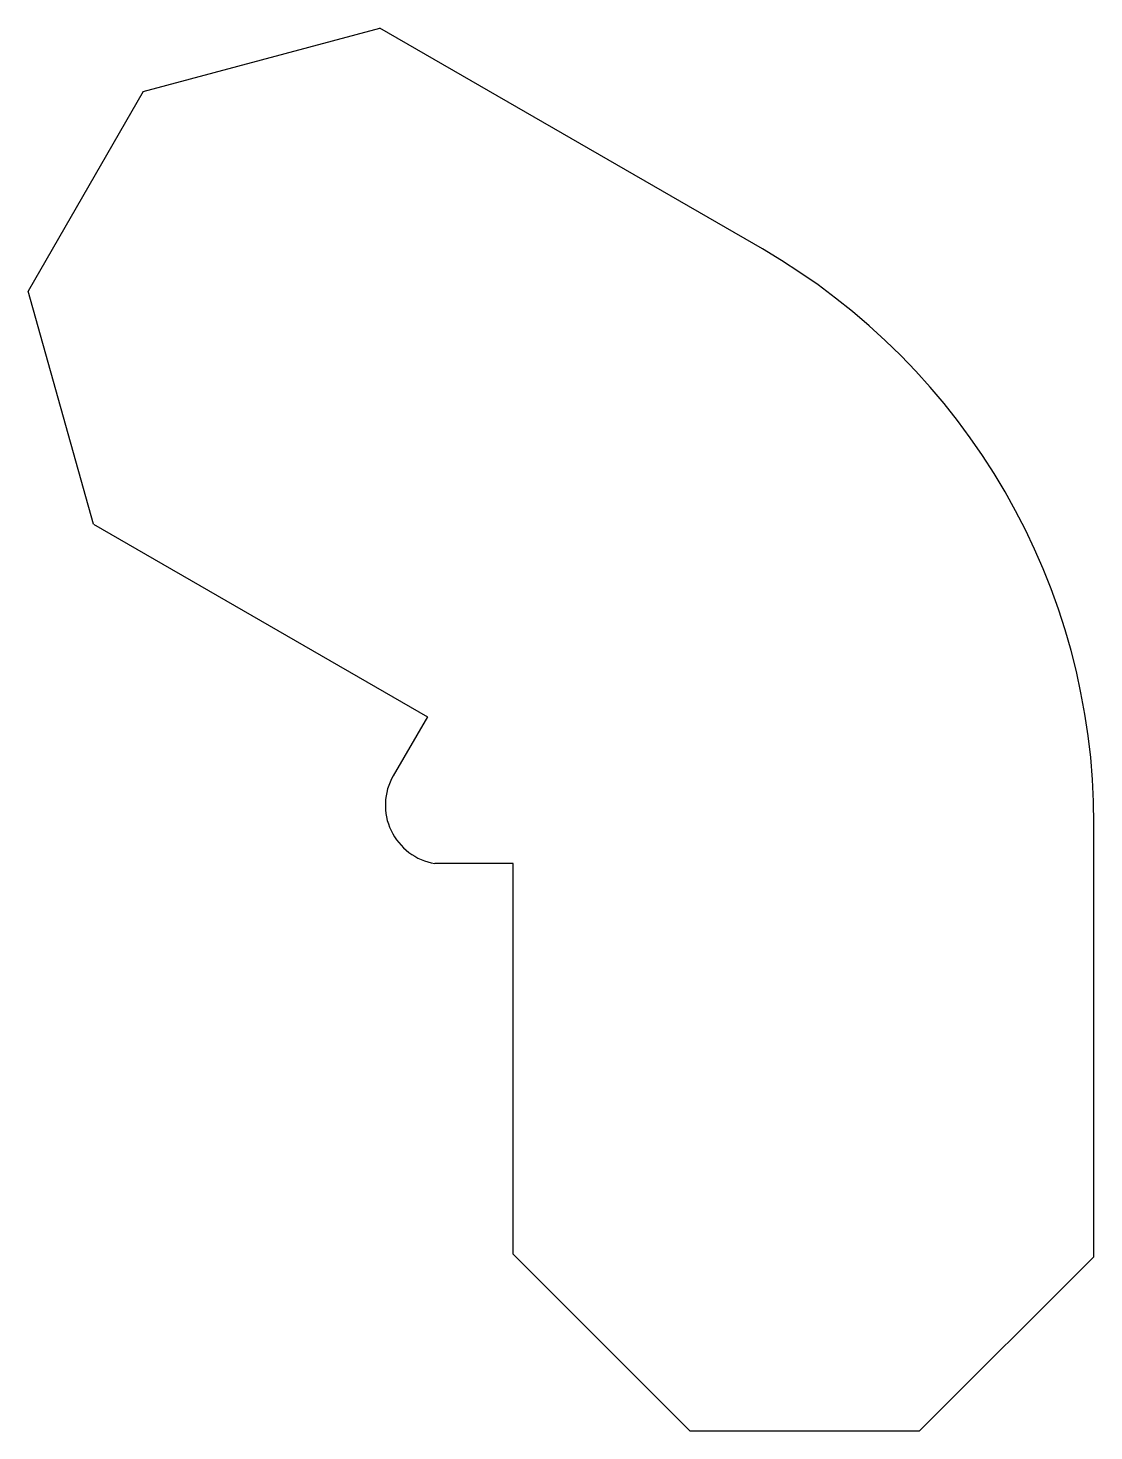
# Model space of a CAD drawing. Header units: millimetres. Extents: x 0 to 55.4, y 0 to 72.9.
import ezdxf

# ---------------------------------------------------------------- set-up
doc = ezdxf.new("R2010")
doc.units = ezdxf.units.MM
doc.layers.add('SLD-0', color=179, linetype='Continuous')

msp = doc.modelspace()

# ---------------------------------------------------------------- linework, layer by layer
at = {"layer": 'SLD-0'}
for p, q in [((5.986, 69.57), (18.277, 72.863)), ((38.141, 61.388), (18.277, 72.863)), ((5.986, 69.57), (0, 59.201)), ((3.405, 47.104), (0, 59.201)), ((3.405, 47.104), (20.739, 37.097)), ((20.739, 37.097), (18.967, 34.029)), ((55.351, 9.049), (55.361, 31.538)), ((25.199, 29.471), (21.128, 29.471)), ((25.199, 9.18), (25.199, 29.471)), ((34.379, 0), (25.199, 9.18)), ((46.301, 0), (55.351, 9.049)), ((34.379, 0), (46.301, 0))]:
    msp.add_line(p, q, dxfattribs=at)
for centre, radius, start, end in [((20.905, 31.553), 34.456, 359.97555, 59.9844), ((21.622, 32.496), 3.065, 150.00095, 260.72167)]:
    msp.add_arc(centre, radius, start, end, dxfattribs=at)

doc.saveas('drawing.dxf')
